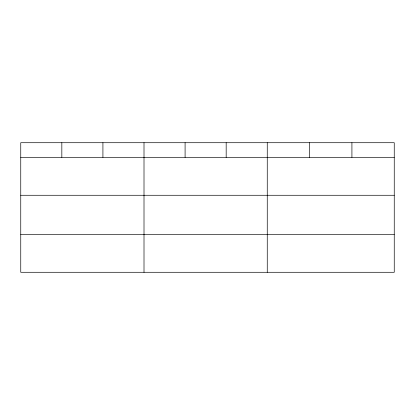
<?xml version="1.0" encoding="UTF-8"?>
<svg xmlns="http://www.w3.org/2000/svg" width="415" height="415" viewBox="0 0 415 415"><rect width="100%" height="100%" fill="white"/><g stroke="black" fill="none" stroke-linecap="round" stroke-linejoin="round"><path stroke-width="0.62" d="M394.25 195.273L394.25 142.713L20.75 142.713L20.75 272.287L394.25 272.287L394.25 195.273L20.75 195.273M20.75 157.342L394.25 157.342M20.75 234.356L394.25 234.356M351.92 142.713L351.92 157.342M309.59 142.713L309.59 157.342M267.26 142.713L267.26 272.287M226.175 142.713L226.175 157.342M185.09 142.713L185.09 157.342M144.005 142.713L144.005 272.287M102.92 142.713L102.92 157.342M61.835 142.713L61.835 157.342"/></g></svg>
